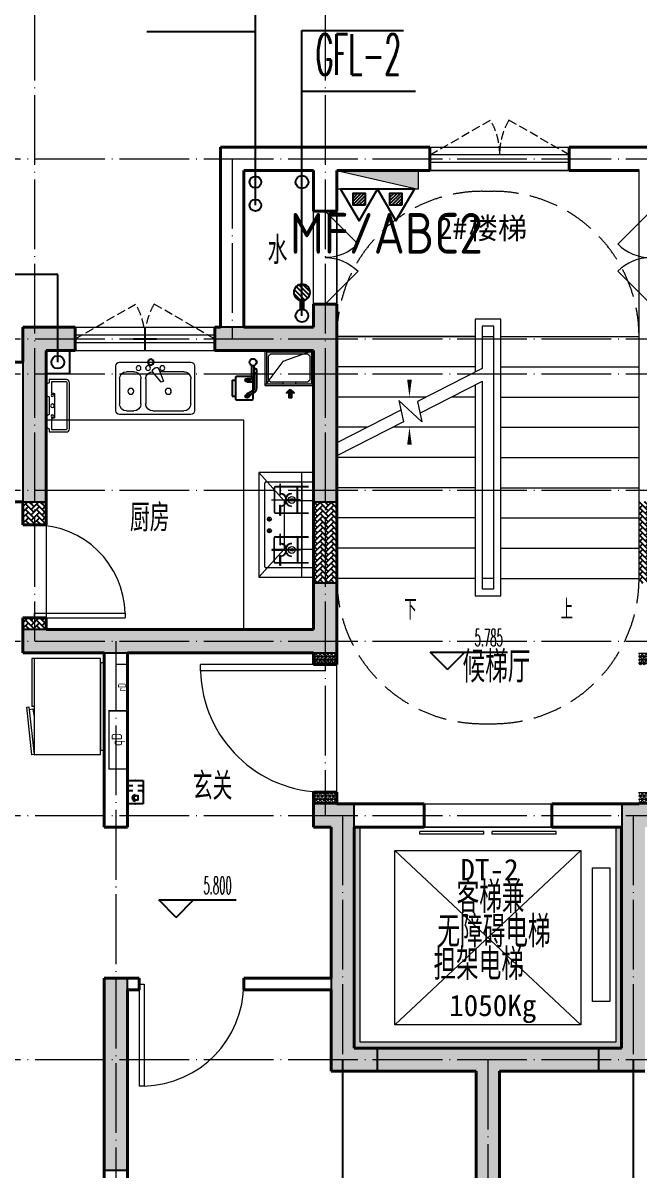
# Model space of a CAD drawing. Extents: x 27938 to 650306, y -92720 to 1524912.
# Drawn here: x 309217 to 314517, y 522090 to 531959 of the extents above; entities that cross this region are included whole.
import ezdxf
from ezdxf.enums import TextEntityAlignment as Align

# ---------------------------------------------------------------- set-up
doc = ezdxf.new("R2010")
doc.units = 0
doc.header["$LTSCALE"] = 1000
doc.header["$MEASUREMENT"] = 0
doc.linetypes.add('DASH', pattern=[0.35, 0.25, -0.1])
doc.linetypes.add('DOTE', pattern=[2.42, 2, -0.2, 0.02, -0.2])
for name, color, linetype, lineweight in [('3.5方案汇报，与郭总、侯月琴确定户型_t8$0$STAIR', 2, 'Continuous', 18), ('DOTE', 19, 'DOTE', 9), ('EQUIP-消防', 3, 'Continuous', 20), ('EQUIP_消火栓', 242, 'Continuous', 18), ('LVTRY', 1, 'Continuous', 13), ('PUB_HATCH', 8, 'Continuous', 9), ('STAIR', 2, 'Continuous', 18), ('WALL', 9, 'Continuous', 40), ('WINDOW', 8, 'Continuous', 15), ('填充', 251, 'Continuous', 5), ('平面-空调室内机', 176, 'Continuous', 9), ('平面-空调预留孔', 173, 'Continuous', 15), ('空调', 76, 'Continuous', 13), ('立面-洞口示意', 152, 'Continuous', 13)]:
    doc.layers.add(name, color=color, linetype=linetype, lineweight=lineweight)
for name, color, linetype in [('AH-FURNITURE', 1, 'Continuous'), ('AXIS', 3, 'Continuous'), ('COLUMN', 9, 'Continuous'), ('DIM_ELEV', 3, 'Continuous'), ('DIM_SYMB', 3, 'Continuous'), ('DIM_不分区消火栓', 3, 'Continuous'), ('DIM_管井排水', 3, 'Continuous'), ('DIM_给水', 3, 'Continuous'), ('DIM_餐饮排水', 3, 'Continuous'), ('EQUIP-安防', 3, 'Continuous'), ('EQUIP_地漏', 7, 'Continuous'), ('EQUIP_污水', 7, 'Continuous'), ('EQUIP_灭火器', 7, 'Continuous'), ('IP-bath&kitchen-JOHNSON', 4, 'Continuous'), ('PIPE-管井排水', 210, 'GF'), ('PUB_TEXT', 4, 'Continuous'), ('TEXT_灭火器', 7, 'Continuous'), ('VPIPE-不分区消火栓', 1, 'X'), ('VPIPE-管井排水', 210, 'GF'), ('VPIPE-给水', 3, 'TG_J'), ('VPIPE-给水中', 72, 'J2'), ('VPIPE-餐饮排水', 41, 'P'), ('保温', 6, 'Continuous'), ('建筑-排气道', 9, 'Continuous'), ('机电标识类', 1, 'Continuous')]:
    doc.layers.add(name, color=color, linetype=linetype)
doc.styles.add('_TCH_DIM', font='SIMPLEX.shx', dxfattribs={"width": 0.6, "oblique": 10, "bigfont": 'hztxt.shx'})
doc.styles.add('_TEL_DIM', font='SIMPLEX', dxfattribs={"width": 0.8, "height": 3.5, "bigfont": 'HZTXT'})
doc.styles.add('_TWT_SERIAL', font='simplex.shx', dxfattribs={"width": 0.6, "oblique": 10, "height": 3, "bigfont": 'aadri.shx'})
doc.styles.add('DIM_FONT', font='SIMPLEX.shx', dxfattribs={"width": 0.56})
doc.styles.get("Standard").update_dxf_attribs({"font": 'gbenor.shx', "bigfont": 'gbcbig.shx'})
doc.styles.add('TG_LINETYPE', font='SIMPLEX', dxfattribs={"width": 0.8, "height": 3, "bigfont": 'HZTXT'})
doc.styles.add('房间名称', font='TSSDENG', dxfattribs={"width": 0.8, "bigfont": 'HZTXT'})
doc.styles.add('黑体', font='simhei.ttf')
doc.linetypes.add('GF', pattern='A,3,-0.2,["GF",Standard,S=0.25,R=0,X=-0.1,Y=-0.115],-0.35', length=3.55)
doc.linetypes.add('J2', pattern='A,3,-0.2,["J2",Standard,S=0.25,R=0,X=-0.1,Y=-0.115],-0.35', length=3.55)
doc.linetypes.add('P', pattern='A,3,-0.2,["P",Standard,S=0.25,R=0,X=-0.1,Y=-0.115],-0.2', length=3.4)
doc.linetypes.add('TG_J', pattern='A,2,-0.22,["J",TG_LINETYPE,S=0.1,R=0,X=-0.18,Y=-0.15],0', length=2.22)
doc.linetypes.add('X', pattern='A,3,-0.2,["X",Standard,S=0.25,R=0,X=-0.1,Y=-0.115],-0.25', length=3.45)
pattern_1 = [(45, (-503782.47, -516048.46), (0, 47.4157523), [100.584, -33.528]), (135, (-503758.762, -516024.753), (3e-15, 47.4157523), [100.584, -33.528])]
pattern_2 = [(90, (-503782.47, -516048.461), (-16.49778, 1e-15), [9.525, -19.05]), (210, (-503782.47, -516048.461), (8.24889, -14.2874966), [9.525, -19.05]), (150, (-503782.47, -516038.936), (-8.24889, -14.2874966), [9.525, -19.05])]
pattern_3 = [(90, (-503782.47, -517398.46), (-16.49778, 1e-15), [9.525, -19.05]), (210, (-503782.47, -517398.46), (8.24889, -14.2874966), [9.525, -19.05]), (150, (-503782.47, -517388.935), (-8.24889, -14.2874966), [9.525, -19.05])]
pattern_4 = [(90, (-503782.47, -518598.46), (-16.49778, 1e-15), [9.525, -19.05]), (210, (-503782.47, -518598.46), (8.24889, -14.2874966), [9.525, -19.05]), (150, (-503782.47, -518588.935), (-8.24889, -14.2874966), [9.525, -19.05])]

# ---------------------------------------------------------------- blocks, each defined once
blk = doc.blocks.new('rtyg7uyhg')
at = {"layer": 'LVTRY', "color": 0}
for p, q in [((193590.3, 45458.1), (193590.3, 45069.5)), ((194234.6, 45488.8), (193621, 45488.8)), ((193682.3, 45407), (193887.8, 45407)), ((193896.4, 45429.9), (193857.6, 45326.3)), ((193875.3, 45316), (193945.6, 45401.5)), ((193925.8, 45440.4), (193940.1, 45432.2)), ((194111.9, 45407), (194173.3, 45407)), ((194265.3, 45069.5), (194265.3, 45458.1)), ((193621, 45130.8), (193621, 45345.6)), ((193857.6, 45326.3), (193875.3, 45316)), ((194009.6, 45345.6), (194009.6, 45130.8)), ((194050.5, 45130.8), (194050.5, 45345.6)), ((194234.6, 45345.6), (194234.6, 45130.8)), ((193621, 45038.8), (194234.6, 45038.8)), ((193948.3, 45069.5), (193682.3, 45069.5)), ((194173.3, 45069.5), (194111.9, 45069.5))]:
    blk.add_line(p, q, dxfattribs=at)
for centre, radius in [((193866.4, 45437.7), 20.5), ((193989.2, 45437.7), 20.5), ((194071, 45437.7), 20.5), ((193815.3, 45238.2), 25.6), ((194137.5, 45238.2), 25.6)]:
    blk.add_circle(centre, radius, dxfattribs=at)
for centre, radius, start, end in [((193621, 45458.1), 30.7, 89.99999, 179.99999), ((193682.3, 45345.6), 61.4, 89.99999, 179.99999), ((193915.6, 45422.7), 20.5, 59.99999, 159.46231), ((193929.8, 45414.5), 20.5, 320.53767, 59.99999), ((193948.3, 45345.6), 61.4, 359.99999, 89.99999), ((194111.9, 45345.6), 61.4, 89.99999, 179.99999), ((194173.3, 45345.6), 61.4, 359.99999, 89.99999), ((194234.6, 45458.1), 30.7, 359.99999, 89.99999), ((193682.3, 45130.8), 61.4, 179.99999, 269.99999), ((193948.3, 45130.8), 61.4, 269.99999, 359.99999), ((194111.9, 45130.8), 61.4, 179.99999, 269.99999), ((194173.3, 45130.8), 61.4, 269.99999, 359.99999), ((193621, 45069.5), 30.7, 179.99999, 269.99999), ((194234.6, 45069.5), 30.7, 269.99999, 359.99999)]:
    blk.add_arc(centre, radius, start, end, dxfattribs=at)
at = {"layer": 'LVTRY', "color": 0, "style": 'DIM_FONT', "width": 0.8, "flags": 9}
for tag in ['YSIZE', 'XSIZE']:
    blk.add_attdef(tag, (193927.8, 45487.8), '', height=0.5, rotation=89.99999, dxfattribs=at)
blk = doc.blocks.new('A-Kitchen-7')
at = {"layer": 'LVTRY', "color": 0}
for p, q in [((-519, 780), (-7, 834)), ((-515, 756), (-519, 780)), ((-4, 811), (-515, 756)), ((515, 756), (-515, 756)), ((-515, 756), (-515, 40)), ((-486, 761), (-485, 756)), ((-29, 767), (-112, 756)), ((-29, 767), (-35, 806)), ((-7, 834), (-4, 811)), ((515, 780), (0, 780)), ((0, 756), (0, 780)), ((515, 756), (515, 780)), ((515, 40), (515, 756)), ((-515, 40), (515, 40))]:
    blk.add_line(p, q, dxfattribs=at)
blk.add_lwpolyline([(-469, 40), (-469, 0), (469, 0), (469, 40)], close=True, dxfattribs=at)
blk = doc.blocks.new('A$C60D053AF')
at = {"layer": 'AH-FURNITURE', "color": 0}
for p, q in [((232.5, -90), (128.3, -90)), ((192.5, -71), (327.6, -71)), ((192.5, -91), (327.6, -91)), ((341.7, -96.9), (370, -143.2)), ((355.9, -82.7), (384.2, -129)), ((232.5, -110), (128.3, -110)), ((245, -129.5), (245, -122.5)), ((265, -129.5), (265, -122.5)), ((255, -281), (255, -251)), ((255, -281), (393, -281)), ((393, -281), (393, -251))]:
    blk.add_line(p, q, dxfattribs=at)
for points in [[(170, -68, 1), (170, -94), (192.5, -94), (192.5, -68)], [(268, -122.5), (268, -107, 0.414214), (248, -87), (232.5, -87), (232.5, -113), (242, -113), (242, -122.5)], [(234, -251), (414, -251, 0.414214), (424, -241), (424, -111, 0.414214), (414, -101), (234, -101, 0.414214), (224, -111), (224, -241, 0.414214)], [(242, -152, 1), (268, -152), (268, -129.5), (242, -129.5)], [(383.8, -161.2, 1), (402.2, -142.8), (386.3, -126.9), (367.9, -145.3)]]:
    blk.add_lwpolyline(points, format="xyb", close=True, dxfattribs=at)
for centre, radius in [((100, -100), 30), ((255, -152), 15), ((255, -152), 10), ((393, -152), 15), ((393, -152), 10)]:
    blk.add_circle(centre, radius, dxfattribs=at)
for radius in [40, 20]:
    blk.add_arc((327.6, -111), radius, 45, 90, dxfattribs=at)
blk = doc.blocks.new('FRSDFDGDGDRGDR')
at = {"layer": '平面-空调预留孔', "color": 0}
for p, q in [((699612.3, 775044), (699612.3, 775441.2)), ((699618.9, 775447.8), (699746.3, 775447.8)), ((699746.3, 775447.8), (699746.3, 775355.4)), ((699719.9, 775342.2), (699719.9, 775143)), ((699726.5, 775348.8), (699739.7, 775348.8)), ((699726.5, 775136.4), (699739.7, 775136.4)), ((699746.3, 775129.8), (699746.3, 775037.4)), ((699746.3, 775037.4), (699618.9, 775037.4))]:
    blk.add_line(p, q, dxfattribs=at)
blk.add_lwpolyline([(699766.1, 775166.7), (699792.5, 775153.5), (699792.5, 775057.2), (699766.1, 775044), (699766.1, 775017.6), (699618.9, 775017.6, -0.414214), (699592.5, 775044), (699592.5, 775441.2, -0.414214), (699618.9, 775467.6), (699766.1, 775467.6), (699766.1, 775441.2), (699792.5, 775428), (699792.5, 775331.6), (699766.1, 775318.4)], format="xyb", close=True, dxfattribs=at)
for centre, radius in [((699739.7, 775331.6), 10.6), ((699739.7, 775243.2), 15.8), ((699739.7, 775153.5), 10.6)]:
    blk.add_circle(centre, radius, dxfattribs=at)
for centre, start, end in [((699618.9, 775441.2), 90, 180), ((699726.5, 775342.2), 90, 180), ((699739.7, 775355.4), 270, 360), ((699726.5, 775143), 180, 270), ((699739.7, 775129.8), 0, 90), ((699618.9, 775044), 180, 270)]:
    blk.add_arc(centre, 6.6, start, end, dxfattribs=at)
blk = doc.blocks.new('*U41')
h = blk.add_hatch(color=0)
h.set_gradient(color1=(0, 0, 255), rotation=180, tint=1)
h.paths.add_polyline_path([(0, 0), (-6.35, -6.35), (-6.35, -2.159), (-15, -2.159), (-15, 2.159), (-6.35, 2.159), (-6.35, 6.35)])
at = {"color": 0, "linetype": 'Continuous'}
blk.add_lwpolyline([(0, 0), (-6.35, -6.35), (-6.35, -2.159), (-15, -2.159), (-15, 2.159), (-6.35, 2.159), (-6.35, 6.35)], close=True, dxfattribs=at)
blk = doc.blocks.new('sgrsefv')
at = {"layer": 'PUB_HATCH'}
blk.add_hatch(color=0, dxfattribs=at).paths.add_polyline_path([(1112933.3, 840916.3), (1112933.3, 840646.3), (1113073.3, 840646.3), (1113073.3, 840661.3), (1112968.3, 840661.3), (1112948.3, 840681.3), (1112948.3, 840881.3), (1112968.3, 840901.3), (1113288.3, 840901.3), (1113308.3, 840881.3), (1113308.3, 840681.3), (1113288.3, 840661.3), (1113183.3, 840661.3), (1113183.3, 840646.3), (1113323.3, 840646.3), (1113323.3, 840916.3)])
at = {"layer": 'LVTRY', "color": 0}
for p, q in [((1113073.3, 840661.3), (1113073.3, 840646.3)), ((1113183.3, 840661.3), (1113183.3, 840646.3))]:
    blk.add_line(p, q, dxfattribs=at)
for points in [[(1112918.3, 840931.3), (1113338.3, 840931.3), (1113338.3, 840631.3), (1112918.3, 840631.3)], [(1112933.3, 840916.3), (1113323.3, 840916.3), (1113323.3, 840646.3), (1112933.3, 840646.3)], [(1113288.3, 840661.3), (1112968.3, 840661.3), (1112948.3, 840681.3), (1112948.3, 840881.3), (1112968.3, 840901.3), (1113288.3, 840901.3), (1113308.3, 840881.3), (1113308.3, 840681.3), (1113288.3, 840661.3)]]:
    blk.add_lwpolyline(points, close=True, dxfattribs=at)
at = {"layer": '立面-洞口示意', "color": 0}
blk.add_lwpolyline([(1112918.3, 840931.3), (1113181.8, 840837.4), (1113338.3, 840631.3)], dxfattribs=at)
at = {"layer": '建筑-排气道', "color": 8, "xscale": -5, "yscale": 5, "zscale": 5, "rotation": 270}
blk.add_blockref('*U41', (1113118.4, 840599), dxfattribs=at)
blk = doc.blocks.new('GDGDGDRGDG')
at = {"layer": 'IP-bath&kitchen-JOHNSON', "color": 0}
blk.add_lwpolyline([(500282.5, 526348.5), (500282.5, 526148.5), (500082.5, 526148.5)], dxfattribs=at)
at = {"layer": 'LVTRY', "color": 0}
for p, q in [((502128.2, 525055.5), (501912.3, 525298.5)), ((502382.5, 525298.5), (501912.3, 525298.5)), ((501912.3, 525298.5), (501912.3, 524398.5)), ((501962.5, 524488.5), (501962.5, 525208.5)), ((501972.5, 525218.5), (502372.5, 525218.5)), ((502282.5, 524398.5), (502282.5, 525298.5)), ((502282.5, 525208.5), (502282.5, 524488.5)), ((502042.5, 525168.5), (502042.5, 524958.5)), ((502047.5, 525168.5), (502047.5, 524958.5)), ((502337.5, 525178.5), (502052.5, 525178.5)), ((502337.5, 525173.5), (502052.5, 525173.5)), ((502092.7, 525198.5), (502092.7, 525108.5)), ((502097.2, 525198.5), (502092.7, 525198.5)), ((502092.7, 525108.5), (502097.2, 525108.5)), ((502097.2, 525108.5), (502097.2, 525198.5)), ((502242.5, 524958.5), (502242.5, 525168.5)), ((502247.5, 524958.5), (502247.5, 525168.5)), ((502022.5, 525065.7), (502150, 525065.7)), ((502022.5, 525061.2), (502022.5, 525065.7)), ((502150, 525061.2), (502022.5, 525061.2)), ((502092.7, 524928.5), (502092.7, 525018.5)), ((502092.7, 525018.5), (502097.2, 525018.5)), ((502097.2, 525018.5), (502097.2, 524928.5)), ((502382.5, 525055.5), (502128.2, 525055.5)), ((502128.2, 525055.5), (502128.2, 524640.4)), ((502267.5, 525065.7), (502140, 525065.7)), ((502140, 525065.7), (502140, 525061.2)), ((502140, 525061.2), (502267.5, 525061.2)), ((502150, 525065.7), (502150, 525061.2)), ((502267.5, 525061.2), (502267.5, 525065.7)), ((502282.5, 524640.4), (502282.5, 525055.5)), ((502002.5, 524879.1), (502002.5, 524917.9)), ((502052.5, 524953.5), (502337.5, 524953.5)), ((502052.5, 524948.5), (502337.5, 524948.5)), ((502097.2, 524928.5), (502092.7, 524928.5)), ((501983.1, 524898.5), (502021.9, 524898.5)), ((502002.5, 524779.1), (502002.5, 524817.9)), ((501983.1, 524798.5), (502021.9, 524798.5)), ((502042.5, 524528.5), (502042.5, 524738.5)), ((502047.5, 524528.5), (502047.5, 524738.5)), ((502052.5, 524748.5), (502337.5, 524748.5)), ((502052.5, 524743.5), (502337.5, 524743.5)), ((502092.7, 524768.5), (502092.7, 524678.5)), ((502097.2, 524768.5), (502092.7, 524768.5)), ((502097.2, 524678.5), (502097.2, 524768.5)), ((502242.5, 524738.5), (502242.5, 524528.5)), ((502247.5, 524738.5), (502247.5, 524528.5)), ((501912.3, 524398.5), (502128.2, 524640.4)), ((502150, 524635.7), (502022.5, 524635.7)), ((502022.5, 524635.7), (502022.5, 524631.2)), ((502022.5, 524631.2), (502150, 524631.2)), ((502092.7, 524678.5), (502097.2, 524678.5)), ((502128.2, 524640.4), (502382.5, 524640.4)), ((502140, 524631.2), (502140, 524635.7)), ((502140, 524635.7), (502267.5, 524635.7)), ((502267.5, 524631.2), (502140, 524631.2)), ((502150, 524631.2), (502150, 524635.7)), ((502267.5, 524635.7), (502267.5, 524631.2)), ((502337.5, 524523.5), (502052.5, 524523.5)), ((502337.5, 524518.5), (502052.5, 524518.5)), ((502092.7, 524498.5), (502092.7, 524588.5)), ((502092.7, 524588.5), (502097.2, 524588.5)), ((502097.2, 524588.5), (502097.2, 524498.5)), ((502372.5, 524478.5), (501972.5, 524478.5)), ((502097.2, 524498.5), (502092.7, 524498.5)), ((501912.3, 524398.5), (502382.5, 524398.5))]:
    blk.add_line(p, q, dxfattribs=at)
blk.add_lwpolyline([(501782.5, 523948.5), (501782.5, 525748.5), (500082.4, 525748.5)], dxfattribs=at)
for centre, radius in [((502195, 525063.5), 29.7), ((502195, 525063.5), 11.7), ((502002.5, 524898.5), 17), ((502002.5, 524798.5), 17), ((502195, 524633.5), 29.7), ((502195, 524633.5), 11.7)]:
    blk.add_circle(centre, radius, dxfattribs=at)
for centre, radius, start, end in [((501972.5, 525208.5), 10, 90, 180), ((502272.5, 525208.5), 10, 0, 90), ((502052.5, 525168.5), 10, 90, 180), ((502052.5, 525168.5), 5, 90, 180), ((502095, 525063.5), 56.7, 2.27424, 87.72576), ((502095, 525063.5), 52.2, 2.47041, 87.52959), ((502195, 525063.5), 56.7, 92.27424, 177.72576), ((502195, 525063.5), 52.2, 92.47041, 177.52959), ((502237.5, 525168.5), 10, 0, 90), ((502237.5, 525168.5), 5, 0, 90), ((502095, 525063.5), 56.7, 272.27424, 357.72576), ((502095, 525063.5), 52.2, 272.47041, 357.52959), ((502195, 525063.5), 56.7, 182.27424, 267.72576), ((502195, 525063.5), 52.2, 182.47041, 267.52959), ((502052.5, 524958.5), 10, 180, 270), ((502052.5, 524958.5), 5, 180, 270), ((502237.5, 524958.5), 5, 270, 0), ((502237.5, 524958.5), 10, 270, 0), ((502052.5, 524738.5), 10, 90, 180), ((502052.5, 524738.5), 5, 90, 180), ((502237.5, 524738.5), 10, 0, 90), ((502237.5, 524738.5), 5, 0, 90), ((502095, 524633.5), 56.7, 2.27424, 87.72576), ((502095, 524633.5), 52.2, 2.47041, 87.52959), ((502095, 524633.5), 56.7, 272.27424, 357.72576), ((502095, 524633.5), 52.2, 272.47041, 357.52959), ((502195, 524633.5), 56.7, 92.27424, 177.72576), ((502195, 524633.5), 56.7, 182.27424, 267.72576), ((502195, 524633.5), 52.2, 92.47041, 177.52959), ((502195, 524633.5), 52.2, 182.47041, 267.52959), ((502052.5, 524528.5), 10, 180, 270), ((502052.5, 524528.5), 5, 180, 270), ((502237.5, 524528.5), 5, 270, 0), ((502237.5, 524528.5), 10, 270, 0), ((501972.5, 524488.5), 10, 180, 270), ((502272.5, 524488.5), 10, 270, 0)]:
    blk.add_arc(centre, radius, start, end, dxfattribs=at)
at = {"color": 8, "xscale": -1}
for name, p in [('sgrsefv', (1615300.8, -314582.9)), ('rtyg7uyhg', (694947.8, 480759.7)), ('FRSDFDGDGDRGDR', (1199875, -249369.1))]:
    blk.add_blockref(name, p, dxfattribs=at)
at = {"color": 8, "rotation": 270}
blk.add_blockref('A$C60D053AF', (501962.5, 526348.5), dxfattribs=at)
at = {"layer": 'LVTRY', "color": 8, "extrusion": (0, 0, -1), "xscale": -0.7999999999883585, "yscale": 0.7999999999883585, "zscale": -0.7999999999883585, "rotation": 270}
blk.add_blockref('A-Kitchen-7', (-500582.5, 523286.5), dxfattribs=at)
blk = doc.blocks.new('FGDGDRGSDGDG')
at = {"layer": 'DOTE', "linetype": 'DOTE', "ltscale": 0.3}
for p, q in [((527382.5, 529998.5), (527382.5, 523848.5)), ((529882.5, 529998.5), (529882.5, 522348.5)), ((488182.5, 527998.5), (546982.5, 527998.5)), ((529082.5, 527998.5), (529082.5, 526448.5)), ((488182.5, 526448.5), (546982.5, 526448.5)), ((488182.5, 526148.5), (546982.5, 526148.5)), ((488182.5, 525148.5), (546982.5, 525148.5)), ((488182.5, 523848.5), (546982.5, 523848.5)), ((528082.5, 523848.5), (528082.5, 513948.5)), ((488182.5, 522348.5), (546982.5, 522348.5)), ((530032.5, 522348.5), (530032.5, 520248.5)), ((532532.5, 522348.5), (532532.5, 520248.5)), ((488182.5, 520248.5), (546982.5, 520248.5)), ((531282.5, 520248.5), (531282.5, 513948.5))]:
    blk.add_line(p, q, dxfattribs=at)
blk = doc.blocks.new('gdfgdgdgr')
at = {"layer": 'PUB_HATCH'}
for points in [[(516027.7, 530413.9), (516877.7, 530413.9), (516877.7, 529113.8), (517077.7, 529113.8), (517077.7, 530813.9), (516877.7, 530813.9), (516877.7, 530613.9), (516027.7, 530613.9)], [(514827.7, 530413.9), (514827.7, 530613.9), (514377.6, 530613.9), (514377.6, 529113.9), (514577.6, 529113.9), (514577.6, 530413.9)], [(517077.6, 527813.9), (517077.6, 528413.9), (516877.6, 528413.9), (516877.6, 528013.9), (514377.6, 528013.9), (514377.6, 527813.9)], [(517227.6, 526513.9), (516877.6, 526513.9), (516877.6, 526313.9), (517027.6, 526313.9), (517027.6, 524213.9), (517427.6, 524213.9), (517427.6, 524413.9), (517227.6, 524413.9)], [(519527.8, 526513.9), (519527.8, 524413.9), (519327.8, 524413.9), (519327.8, 524213.9), (519727.8, 524213.9), (519727.8, 526313.9), (519877.8, 526313.9), (519877.8, 526513.9)], [(515277.6, 523363.9), (515277.6, 525013.9), (515077.6, 525013.9), (515077.6, 523363.9)]]:
    blk.add_hatch(color=256, dxfattribs=at).paths.add_polyline_path(points)
at = {"layer": 'COLUMN', "color": 8}
for p, q in [((517077.7, 530813.9), (516877.7, 530813.9)), ((516877.7, 530813.9), (516877.7, 530613.9)), ((517077.7, 529113.8), (517077.7, 530813.9)), ((514827.7, 530613.9), (514377.6, 530613.9)), ((514377.6, 530613.9), (514377.6, 529113.9)), ((514827.7, 530413.9), (514827.7, 530613.9)), ((516877.7, 530613.9), (516027.7, 530613.9)), ((516027.7, 530613.9), (516027.7, 530413.9)), ((514577.6, 529113.9), (514577.6, 530413.9)), ((514577.6, 530413.9), (514827.7, 530413.9)), ((516027.7, 530413.9), (516877.7, 530413.9)), ((516877.7, 530413.9), (516877.7, 529113.8)), ((514377.6, 529113.9), (514577.6, 529113.9)), ((516877.7, 529113.8), (517077.7, 529113.8)), ((517077.6, 528413.9), (516877.6, 528413.9)), ((516877.6, 528413.9), (516877.6, 528013.9)), ((517077.6, 527813.9), (517077.6, 528413.9)), ((516877.6, 528013.9), (514377.6, 528013.9)), ((514377.6, 528013.9), (514377.6, 527813.9)), ((514377.6, 527813.9), (517077.6, 527813.9)), ((517227.6, 526513.9), (516877.6, 526513.9)), ((516877.6, 526513.9), (516877.6, 526313.9)), ((517227.6, 524413.9), (517227.6, 526513.9)), ((519527.8, 526513.9), (519527.8, 524413.9)), ((519877.8, 526513.9), (519527.8, 526513.9)), ((516877.6, 526313.9), (517027.6, 526313.9)), ((517027.6, 526313.9), (517027.6, 524213.9)), ((515277.6, 525013.9), (515077.6, 525013.9)), ((515077.6, 525013.9), (515077.6, 523363.9)), ((515277.6, 523363.9), (515277.6, 525013.9)), ((517427.6, 524413.9), (517227.6, 524413.9)), ((517427.6, 524213.9), (517427.6, 524413.9)), ((519527.8, 524413.9), (519327.8, 524413.9)), ((519327.8, 524413.9), (519327.8, 524213.9)), ((517027.6, 524213.9), (517427.6, 524213.9)), ((519327.8, 524213.9), (519727.8, 524213.9)), ((515077.6, 523363.9), (515277.6, 523363.9))]:
    blk.add_line(p, q, dxfattribs=at)
blk = doc.blocks.new('dongkong')
at = {"color": 0}
blk.add_wipeout([(-603756, 210771), (-603756, 210570.8), (-603836, 210570.8), (-603836, 210771)], dxfattribs=at)
at = {"layer": '机电标识类', "color": 0, "linetype": 'DASH', "ltscale": 400}
for p, q in [((-603796, 210771), (-603796, 210570.8)), ((-603896, 210670.7), (-603696, 210670.7))]:
    blk.add_line(p, q, dxfattribs=at)
at = {"layer": '空调', "color": 0, "linetype": 'DASH', "const_width": 2}
blk.add_lwpolyline([(-603756, 210771), (-603756, 210570.8), (-603836, 210570.8), (-603836, 210771)], close=True, dxfattribs=at)
blk = doc.blocks.new('A$C263B1184')
at = {"layer": '保温', "linetype": 'ByBlock', "ltscale": 10}
h = blk.add_hatch(dxfattribs=at)
h.set_pattern_fill('AR-HBONE', color=251, scale=55)
h.set_pattern_definition(pattern_1)
h.paths.add_polyline_path([(-1199.9, 8300), (-1199.9, 9000), (-1399.9, 9000), (-1399.9, 8300)])
h = blk.add_hatch(dxfattribs=at)
h.set_pattern_fill('AR-HBONE', color=251, scale=55)
h.set_pattern_definition(pattern_1)
h.paths.add_polyline_path([(1399.9, 8300), (1399.9, 9000), (1599.9, 9000), (1599.9, 8300)])
h = blk.add_hatch(dxfattribs=at)
h.set_pattern_fill('AR-HBONE', color=251, scale=55)
h.set_pattern_definition([(45, (-1012960.393, -342660.66), (0, 47.4157523), [100.584, -33.528]), (135, (-1012936.685, -342636.954), (3e-15, 47.4157523), [100.584, -33.528])])
h.paths.add_polyline_path([(3900, 8800), (3900, 9000), (4100, 9000), (4100, 8800)])
h = blk.add_hatch(dxfattribs=at)
h.set_pattern_fill('AR-HBONE', color=251, scale=55)
h.set_pattern_definition([(45, (-1012960.295, -343660.66), (0, 47.4157523), [100.584, -33.528]), (135, (-1012936.587, -343636.954), (3e-15, 47.4157523), [100.584, -33.528])])
h.paths.add_polyline_path([(3899.9, 7900), (3899.9, 8000), (4099.9, 8000), (4099.9, 7900)])
at = {"layer": '保温', "linetype": 'Continuous', "ltscale": 10}
h = blk.add_hatch(dxfattribs=at)
h.set_pattern_fill('HEX', color=251, scale=10, angle=90, style=0)
h.set_pattern_definition(pattern_3)
h.paths.add_polyline_path([(-1199.9, 7600), (-1199.9, 7700), (-1399.9, 7700), (-1399.9, 7600)])
h = blk.add_hatch(dxfattribs=at)
h.set_pattern_fill('HEX', color=251, scale=10, angle=90, style=0)
h.set_pattern_definition(pattern_3)
h.paths.add_polyline_path([(1399.9, 7600), (1399.9, 7700), (1599.9, 7700), (1599.9, 7600)])
h = blk.add_hatch(dxfattribs=at)
h.set_pattern_fill('HEX', color=251, scale=10, angle=90, style=0)
h.set_pattern_definition(pattern_4)
h.paths.add_polyline_path([(-1200, 6400), (-1199.9, 6500), (-1399.9, 6500), (-1400, 6400)])
h = blk.add_hatch(dxfattribs=at)
h.set_pattern_fill('HEX', color=251, scale=10, angle=90, style=0)
h.set_pattern_definition(pattern_4)
h.paths.add_polyline_path([(1400, 6400), (1399.9, 6500), (1599.9, 6500), (1600, 6400)])
h = blk.add_hatch(dxfattribs=at)
h.set_pattern_fill('HEX', color=251, scale=10, angle=90, style=0)
h.set_pattern_definition(pattern_2)
h.paths.add_polyline_path([(1050.1, 4100), (1050.1, 4300), (-850, 4300), (-850, 4100)])
h = blk.add_hatch(dxfattribs=at)
h.set_pattern_fill('HEX', color=251, scale=10, angle=90, style=0)
h.set_pattern_definition(pattern_2)
h.paths.add_polyline_path([(0.1, 0), (200.1, 0), (200.1, 4100), (0.1, 4100)])
blk = doc.blocks.new('$equip$00002628')
at = {"color": 0, "linetype": 'Continuous'}
for p, q in [((-0.625, 0.415), (0.625, 0.415)), ((-0.625, -0.415), (-0.625, 0.415)), ((-0.472, 0.01), (-0.409, 0.01)), ((-0.446, -0.138), (-0.395, 0.058)), ((-0.395, 0.058), (-0.395, 0.058)), ((-0.395, 0.058), (-0.206, 0.058)), ((-0.206, 0.058), (-0.155, -0.138)), ((-0.191, 0.01), (-0.129, 0.01)), ((0.071, 0.129), (0.071, 0.415)), ((0.35, 0.129), (0.35, 0.415)), ((0.625, 0.415), (0.625, -0.415)), ((0.625, -0.415), (-0.625, -0.415)), ((-0.155, -0.138), (-0.446, -0.138)), ((0.071, -0.415), (0.071, -0.129)), ((0.35, -0.415), (0.35, -0.129))]:
    blk.add_line(p, q, dxfattribs=at)
at = {"color": 0, "const_width": 0.05}
blk.add_lwpolyline([(-0.625, 0.415), (0.625, 0.415), (0.625, -0.415), (-0.625, -0.415), (-0.625, 0.415), (0.625, 0.415)], dxfattribs=at)
at = {"color": 0, "linetype": 'Continuous'}
blk.add_arc((-0.3, -0.011), 0.173, 6.98974, 173.01026, dxfattribs=at)
at = {"color": 0}
for p in [(-0.625, 0), (0, 0.415), (0, -0.415), (0.625, 0)]:
    blk.add_point(p, dxfattribs=at)
at = {"color": 0, "style": '_TEL_DIM', "flags": 1}
blk.add_attdef('A', text='', height=0.000025, dxfattribs=at).set_placement((0, 0), align=Align.MIDDLE_CENTER)
blk = doc.blocks.new('GDGRDGDRGDFD')
at = {"layer": 'EQUIP-消防', "color": 0, "const_width": 12.8}
blk.add_lwpolyline([(136866.6, 335507.8), (136366.6, 335507.8), (136366.6, 335347.8), (136866.6, 335347.8)], close=True, dxfattribs=at)
at = {"layer": 'PUB_TEXT', "color": 0, "style": '房间名称', "width": 0.8}
blk.add_text('qD', height=90, dxfattribs=at).set_placement((136565, 335395.5))
blk = doc.blocks.new('FSFSFSFSEG')
at = {"layer": 'EQUIP-消防', "color": 0, "const_width": 12.8}
blk.add_lwpolyline([(136866.6, 335152.5), (136466.6, 335152.5), (136466.6, 335052.5), (136866.6, 335052.5)], close=True, dxfattribs=at)
at = {"layer": 'PUB_TEXT', "color": 0, "style": '房间名称', "width": 0.8}
blk.add_text('rD', height=64.8, dxfattribs=at).set_placement((136633.7, 335069))
blk = doc.blocks.new('HFHFHTFCD')
at = {"color": 8, "rotation": 90}
for name, p in [('FSFSFSFSEG', (645169.1, 235157.2)), ('GDGRDGDRGDFD', (645464.4, 234757.2))]:
    blk.add_blockref(name, p, dxfattribs=at)
at = {"layer": 'EQUIP-安防', "color": 8, "xscale": 160, "yscale": 160, "zscale": 160, "rotation": 90}
blk.add_blockref('$equip$00002628', (310183, 370923.7), dxfattribs=at)
blk = doc.blocks.new('$DORLIB2D$00000127')
at = {"color": 0}
for points in [[(-0.5333, 0.7949), (-0.5333, 0.6904)], [(-0.0333, 0.7949), (-0.5333, 0.7949)], [(-0.0333, 0.7949), (-0.0333, 0.6904)], [(0.5333, 0.7949), (0.0333, 0.7949)], [(0.0333, 0.7949), (0.0333, 0.6904)], [(0.5333, 0.7949), (0.5333, 0.6904)], [(-0.0333, 0.6904), (-0.5333, 0.6904)], [(0.5333, 0.6904), (0.0333, 0.6904)], [(0.5, 0.5), (-0.5, 0.5)]]:
    blk.add_lwpolyline(points, dxfattribs=at)
blk = doc.blocks.new('$WINLIB2D$00000001')
at = {"color": 0}
for points in [[(-0.5, 0.5), (-0.5, -0.5)], [(-0.5, 0.5), (0.5, 0.5)], [(0.5, -0.5), (0.5, 0.5)], [(0.5, 0.1667), (-0.5, 0.1667)], [(0.5, -0.1667), (-0.5, -0.1667)], [(-0.5, -0.5), (0.5, -0.5)]]:
    blk.add_lwpolyline(points, dxfattribs=at)
blk = doc.blocks.new('$DorLib2D$00000001')
for p, q in [((0.45, 0.975), (0.5, 0.975)), ((0.45, 0), (0.45, 0.975)), ((0.5, 0), (0.5, 0.975)), ((0.5, 0), (0.45, 0))]:
    blk.add_line(p, q)
at = {"lineweight": 13}
blk.add_arc((0.475, 0), 0.975, 91.46928, 180, dxfattribs=at)
blk = doc.blocks.new('$DorLib2D$00000116')
at = {"color": 0}
for p, q in [((-0.5, 0), (-0.146, 0.354)), ((0.5, 0), (0.146, 0.354))]:
    blk.add_line(p, q, dxfattribs=at)
for centre, start, end in [((-0.5, 0), 0, 45), ((0.5, 0), 135, 180)]:
    blk.add_arc(centre, 0.5, start, end, dxfattribs=at)
blk = doc.blocks.new('$TwtSys$00000147')
blk.add_circle((0, 0, 0), 25)
blk = doc.blocks.new('$TwtSys$00000141')
for p, q in [((-141, 12), (-15, 138)), ((-141, 12), (-15, 138)), ((-131, -53), (53, 131)), ((-131, -53), (53, 131)), ((-100, -100), (100, 100)), ((-100, -100), (100, 100)), ((-49, -131), (131, 49)), ((-49, -131), (131, 49)), ((17, -138), (138, -17)), ((17, -138), (138, -17))]:
    blk.add_line(p, q)
blk.add_circle((0, 0), 141)
blk.add_circle((0, 0), 141)
blk = doc.blocks.new('$TwtSys$00000434')
at = {"color": 7}
for p, q in [((-0.5, 0.5), (-0.5, -0.5)), ((-0.5, -0.5), (0.5, 0.5)), ((0.5, 0.5), (-0.5, 0.5)), ((0.5, -0.5), (0.5, 0.5)), ((-0.5, -0.5), (0.5, -0.5))]:
    blk.add_line(p, q, dxfattribs=at)
blk.add_solid([(0.5, -0.5), (0.5, 0.5), (-0.5, -0.5)], dxfattribs=at)
blk = doc.blocks.new('$TwtSys$00000546')
h = blk.add_hatch()
h.set_pattern_fill('ANSI31', color=1, scale=200, style=0)
h.set_pattern_definition([(45, (-38543.802, -6670.83), (-17.67767, 17.67767), [])])
h.paths.add_polyline_path([(-65, 174), (65, 174), (65, 44), (-65, 44)])
at = {"color": 1}
for points in [[(0, 344), (-198, 0), (198, 0)], [(-65, 174), (65, 174), (65, 44), (-65, 44)]]:
    blk.add_lwpolyline(points, close=True, dxfattribs=at)

msp = doc.modelspace()

# ---------------------------------------------------------------- hatches: boundary and pattern name
at = {"layer": '填充'}
h = msp.add_hatch(dxfattribs=at)
h.set_pattern_fill('隔热材料02', color=8, scale=100, style=0)
h.set_pattern_definition([(0, (-888391.82, -85598.18), (0, 50), []), (0, (-888391.82, -85581.513), (0, 50), []), (270, (-888348.077, -85572.88), (50, -9e-15), [5.01775, -44.98225]), (270, (-888385.536, -85572.88), (50, -9e-15), [5.01775, -44.98225]), (90, (-888360.024, -85606.81), (-50, 3e-15), [5.01775, -44.98225]), (90, (-888373.59, -85606.81), (-50, 3e-15), [5.01775, -44.98225]), (180, (-888341.794, -85614.846), (-6e-15, -50), [50.02425, 0.02425]), (135, (-888355.75, -85612.337), (3e-15, 49.99987405), [4.268, -66.44275]), (116.56505, (-888308.77, -85609.32), (0.00011283, 49.99993342), [2.805, -108.9985]), (116.56505, (-888358.77, -85609.32), (0.00011283, 49.99993342), [2.805, -108.9985]), (153.43495, (-888300.734, -85614.846), (-0.0001128, 49.9999334), [5.61, -106.1935]), (153.43495, (-888350.734, -85614.846), (-0.0001128, 49.9999334), [5.61, -106.1935]), (63.43495, (-888310.024, -85601.793), (-0.00011283, 49.99993342), [26.714, -85.0895]), (63.43495, (-888360.024, -85601.793), (-0.00011283, 49.99993342), [26.714, -85.0895]), (116.56505, (-888298.077, -85572.881), (0.00011283, 49.99993342), [2.805, -108.9985]), (116.56505, (-888348.077, -85572.881), (0.00011283, 49.99993342), [2.805, -108.9985]), (135, (-888349.33, -85570.373), (3e-15, 49.99987405), [4.268, -66.44275]), (153.43495, (-888302.35, -85567.355), (-0.0001128, 49.9999334), [5.61, -106.1935]), (153.43495, (-888352.35, -85567.355), (-0.0001128, 49.9999334), [5.61, -106.1935]), (45, (-888384.28, -85570.373), (0, 49.99987405), [4.268, -66.44275]), (63.43495, (-888335.536, -85572.881), (-0.00011283, 49.99993342), [2.805, -108.9985]), (63.43495, (-888385.536, -85572.881), (-0.00011283, 49.99993342), [2.805, -108.9985]), (26.56505, (-888331.264, -85567.355), (0.0001128, 49.9999334), [5.61, -106.1935]), (26.56505, (-888381.264, -85567.355), (0.0001128, 49.9999334), [5.61, -106.1935]), (116.56505, (-888323.59, -85601.793), (0.00011283, 49.99993342), [26.714, -85.0895]), (116.56505, (-888373.59, -85601.793), (0.00011283, 49.99993342), [26.714, -85.0895]), (45, (-888377.86, -85612.337), (0, 49.99987405), [4.268, -66.44275]), (63.43495, (-888324.843, -85609.32), (-0.00011283, 49.99993342), [2.805, -108.9985]), (63.43495, (-888374.843, -85609.32), (-0.00011283, 49.99993342), [2.805, -108.9985]), (26.56505, (-888332.88, -85614.846), (0.0001128, 49.9999334), [5.61, -106.1935]), (26.56505, (-888382.88, -85614.846), (0.0001128, 49.9999334), [5.61, -106.1935])])
h.paths.add_polyline_path([(312116.6, 525040.5), (312066.6, 525040.5), (312066.6, 523140.5), (314366.6, 523140.5), (314366.6, 525040.5), (314316.6, 525040.5), (314316.6, 523190.5), (312116.6, 523190.5)])

# ---------------------------------------------------------------- linework, layer by layer
at = {"layer": '3.5方案汇报，与郭总、侯月琴确定户型_t8$0$STAIR', "color": 8}
for p, q in [((314016.6, 524840.5), (312416.6, 523340.5)), ((312416.6, 524840.5), (314016.6, 523340.5))]:
    msp.add_line(p, q, dxfattribs=at)
for points in [[(312416.6, 523340.5), (312416.6, 524840.5), (314016.6, 524840.5), (314016.6, 523340.5)], [(314116.6, 523540.5), (314116.6, 524690.5), (314266.6, 524690.5), (314266.6, 523540.5)]]:
    msp.add_lwpolyline(points, close=True, dxfattribs=at)
at = {"layer": 'AXIS'}
for p, q in [((311966.6, 523040.4), (311966.6, 522004.2)), ((314466.6, 523040.4), (314466.6, 522004.2))]:
    msp.add_line(p, q, dxfattribs=at)
at = {"layer": 'DIM_ELEV', "color": 8}
for p, q in [((312869.2, 526396.3), (312719.2, 526546.3)), ((312719.2, 526546.3), (313384.1, 526546.3)), ((312869.2, 526396.3), (313019.2, 526546.3)), ((310534.6, 524264.2), (310384.6, 524414.2)), ((310384.6, 524414.2), (311049.5, 524414.2)), ((310534.6, 524264.2), (310684.6, 524414.2))]:
    msp.add_line(p, q, dxfattribs=at)
at = {"layer": 'DIM_SYMB', "color": 8}
for points in [[(313891.6, 527050.4, 0, 0, 0), (313891.6, 529975.4, 0, 0, 0), (312541.6, 529975.4, 0, 0, 0), (312541.6, 528740.4, 0, 40, 0), (312541.6, 528890.4, 0, 0, 0)], [(312541.6, 527050.4, 0, 0, 0), (312541.6, 528480.4, 0, 40, 0), (312541.6, 528330.4, 0, 0, 0)]]:
    msp.add_lwpolyline(points, format="xyseb", dxfattribs=at)
at = {"layer": 'DIM_不分区消火栓'}
for p, q in [((311616.6, 530590.4), (311616.6, 531894.6)), ((311616.6, 531894.6), (312491, 531894.6))]:
    msp.add_line(p, q, dxfattribs=at)
at = {"layer": 'DIM_管井排水'}
for p, q in [((311616.5, 529440.4), (311616.6, 531371.6)), ((311616.6, 531371.6), (312592.6, 531371.6))]:
    msp.add_line(p, q, dxfattribs=at)
at = {"layer": 'DIM_给水'}
for p, q in [((311216.6, 530590.4), (311216.6, 532463.9)), ((311216.6, 531883.4), (310282, 531883.4)), ((311216.6, 530390.4), (311216.6, 531883.4))]:
    msp.add_line(p, q, dxfattribs=at)
at = {"layer": 'DIM_餐饮排水'}
for p, q in [((309516.6, 529793.5), (308528.9, 529793.5)), ((309516.6, 529040.4), (309516.6, 529793.5))]:
    msp.add_line(p, q, dxfattribs=at)
at = {"layer": 'PIPE-管井排水', "const_width": 45}
msp.add_lwpolyline([(311616.5, 529569.9), (311616.5, 529495.4)], dxfattribs=at)
at = {"layer": 'STAIR', "color": 8}
for p, q in [((314516.6, 530690.4), (311916.6, 530690.4)), ((311916.6, 530690.4), (311916.6, 529260.4)), ((314516.6, 529260.4), (314516.6, 530690.4)), ((313326.6, 529410.4), (313106.6, 529410.4)), ((313106.6, 529410.4), (313106.6, 528956.6)), ((313266.6, 529350.4), (313166.6, 529350.4)), ((313166.6, 529350.4), (313166.6, 528987.4)), ((313266.6, 527090.4), (313266.6, 529350.4)), ((313326.6, 527030.4), (313326.6, 529410.4)), ((311916.6, 529260.4), (311916.6, 528345.9)), ((313106.6, 529260.4), (311916.6, 529260.4)), ((311916.6, 529260.4), (313106.6, 529260.4)), ((313166.6, 529260.4), (313166.6, 528987.4)), ((313166.6, 529260.4), (313266.6, 529260.4)), ((313266.6, 527180.4), (313266.6, 529260.4)), ((313326.6, 529260.4), (314516.6, 529260.4)), ((313326.6, 529260.4), (314516.6, 529260.4)), ((314516.6, 527180.4), (314516.6, 529260.4)), ((313106.6, 529000.4), (311916.6, 529000.4)), ((313166.6, 528987.4), (312610.6, 528702.1)), ((313326.6, 529000.4), (314516.6, 529000.4)), ((313166.6, 528875), (312632.4, 528600.9)), ((313166.6, 528875), (313166.6, 527180.4)), ((313166.6, 528875), (313166.6, 527090.4)), ((313106.6, 528844.2), (313106.6, 527030.4)), ((312685.4, 528740.4), (311916.6, 528740.4)), ((312648.2, 528527.6), (312451, 528710.5)), ((312451, 528710.5), (312490.3, 528527.9)), ((312610.6, 528702.1), (312648.2, 528527.6)), ((313106.6, 528740.4), (312904.4, 528740.4)), ((313326.6, 528740.4), (314516.6, 528740.4)), ((312468.5, 528629.1), (311916.6, 528345.9)), ((312490.3, 528527.9), (311916.6, 528233.5)), ((312178.8, 528480.4), (311916.6, 528480.4)), ((313106.6, 528480.4), (312397.8, 528480.4)), ((313326.6, 528480.4), (314516.6, 528480.4)), ((311916.6, 528233.5), (311916.6, 527180.4)), ((313106.6, 528220.4), (311916.6, 528220.4)), ((313326.6, 528220.4), (314516.6, 528220.4)), ((313106.6, 527960.4), (311916.6, 527960.4)), ((313326.6, 527960.4), (314516.6, 527960.4)), ((313106.6, 527700.4), (311916.6, 527700.4)), ((313326.6, 527700.4), (314516.6, 527700.4)), ((313106.6, 527440.4), (311916.6, 527440.4)), ((313326.6, 527440.4), (314516.6, 527440.4)), ((313106.6, 527180.4), (311916.6, 527180.4)), ((313266.6, 527180.4), (313166.6, 527180.4)), ((313326.6, 527180.4), (314516.6, 527180.4)), ((313166.6, 527090.4), (313266.6, 527090.4)), ((313106.6, 527030.4), (313326.6, 527030.4))]:
    msp.add_line(p, q, dxfattribs=at)
at = {"layer": 'STAIR', "color": 8, "linetype": 'DASH'}
for points in [[(311916.6, 529260.4, -0.414214), (313166.6, 530510.4), (313266.6, 530510.4, -0.414214), (314516.6, 529260.4)], [(311916.6, 527180.5, 0.414214), (313166.6, 525930.5), (313266.6, 525930.5, 0.414214), (314516.6, 527180.5)]]:
    msp.add_lwpolyline(points, format="xyb", dxfattribs=at)
at = {"layer": 'VPIPE-不分区消火栓'}
msp.add_circle((311616.6, 530590.4), 55, dxfattribs=at)
at = {"layer": 'VPIPE-管井排水'}
msp.add_circle((311616.5, 529440.4), 55, dxfattribs=at)
at = {"layer": 'VPIPE-给水'}
msp.add_circle((311216.6, 530390.4), 50, dxfattribs=at)
at = {"layer": 'VPIPE-给水中'}
msp.add_circle((311216.6, 530590.4), 50, dxfattribs=at)
at = {"layer": 'VPIPE-餐饮排水'}
msp.add_circle((309516.6, 529040.4), 55, dxfattribs=at)
at = {"layer": 'WALL', "color": 8}
for p, q in [((310916.6, 530890.4), (311816.6, 530890.4)), ((310916.6, 530890.4), (310916.6, 529340.4)), ((312716.6, 530890.4), (311816.6, 530890.4)), ((312716.6, 530690.4), (312716.6, 530890.4)), ((314616.6, 530890.4), (313916.6, 530890.4)), ((313916.6, 530890.4), (313916.6, 530690.4)), ((311116.6, 530690.4), (311716.6, 530690.4)), ((311116.6, 530690.4), (311116.6, 529340.4)), ((311716.6, 530690.4), (311716.6, 530340.4)), ((311916.6, 530690.4), (312716.6, 530690.4)), ((311916.6, 530340.4), (311916.6, 530690.4)), ((313916.6, 530690.4), (314516.6, 530690.4)), ((311716.6, 530340.4), (311916.6, 530340.4)), ((311916.6, 529540.4), (311716.6, 529540.4)), ((311716.6, 529540.4), (311716.6, 529340.4)), ((311916.6, 529240.4), (311916.6, 529540.4)), ((309216.6, 529340.4), (309216.6, 529040.4)), ((309666.6, 529340.4), (309216.6, 529340.4)), ((309666.6, 529140.4), (309666.6, 529340.4)), ((310916.6, 529340.4), (310866.6, 529340.4)), ((310866.6, 529340.4), (310866.6, 529140.4)), ((311716.6, 529340.4), (311116.6, 529340.4)), ((311916.6, 526640.4), (311916.6, 529240.4)), ((309416.6, 529140.4), (309416.6, 528940.4)), ((309416.6, 529140.4), (309666.6, 529140.4)), ((310866.6, 529140.4), (311016.6, 529140.4)), ((311716.6, 529140.4), (311016.6, 529140.4)), ((311716.6, 526740.4), (311716.6, 529140.4)), ((309216.6, 529040.4), (308816.6, 529040.4)), ((309416.6, 528940.4), (309416.6, 527940.4)), ((309416.6, 527640.4), (309416.6, 527940.4)), ((308616.6, 527840.4), (309216.6, 527840.4)), ((309216.6, 527840.4), (309216.6, 527640.4)), ((309216.6, 527640.4), (309416.6, 527640.4)), ((309416.6, 526840.4), (309216.6, 526840.4)), ((309216.6, 526840.4), (309216.6, 526540.4)), ((309416.6, 526740.4), (309416.6, 526840.4)), ((310016.6, 526740.4), (309416.6, 526740.4)), ((311716.6, 526740.4), (310016.6, 526740.4)), ((311916.6, 526440.4), (311916.6, 526640.4)), ((309916.6, 526540.4), (309216.6, 526540.4)), ((309916.6, 526540.4), (309916.6, 525040.4)), ((311716.6, 526540.4), (310116.6, 526540.4)), ((310116.6, 526540.4), (310116.6, 525040.4)), ((311716.6, 526540.4), (311716.6, 526440.4)), ((311716.6, 526440.4), (311916.6, 526440.4)), ((311916.6, 525340.4), (311716.6, 525340.4)), ((311716.6, 525340.4), (311716.6, 525040.4)), ((311916.6, 525240.4), (311916.6, 525340.4)), ((311966.6, 525240.4), (311916.6, 525240.4)), ((312666.6, 525240.4), (311966.6, 525240.4)), ((312666.6, 525040.4), (312666.6, 525240.4)), ((314466.6, 525240.4), (313766.6, 525240.4)), ((313766.6, 525240.4), (313766.6, 525040.4)), ((314466.6, 525240.4), (314516.6, 525240.4)), ((310116.6, 525040.4), (309916.6, 525040.4)), ((311866.6, 525040.4), (311716.6, 525040.4)), ((311866.6, 525040.4), (311866.6, 523740.4)), ((312066.6, 525040.4), (312666.6, 525040.4)), ((312066.6, 525040.4), (312066.6, 523640.4)), ((313766.6, 525040.4), (314366.6, 525040.4)), ((314366.6, 525040.4), (314366.6, 523640.4)), ((309916.6, 523740.4), (309916.6, 520640.4)), ((310215.4, 523740.4), (309916.6, 523740.4)), ((310215.4, 523640.4), (310215.4, 523740.4)), ((311866.6, 523740.4), (311115.4, 523740.4)), ((311115.4, 523740.4), (311115.4, 523640.4)), ((310116.6, 523640.4), (310116.6, 520540.4)), ((310116.6, 523640.4), (310215.4, 523640.4)), ((311115.4, 523640.4), (311866.6, 523640.4)), ((311866.6, 523640.4), (311866.6, 522940.4)), ((312066.6, 523640.4), (312066.6, 523140.4)), ((314366.6, 523640.4), (314366.6, 523140.4)), ((312066.6, 523140.4), (313216.6, 523140.4)), ((313216.6, 523140.4), (314366.6, 523140.4)), ((311866.6, 522940.4), (313116.6, 522940.4)), ((313116.6, 522940.4), (313116.6, 518840.4)), ((313316.6, 522940.4), (313316.6, 518840.4)), ((313316.6, 522940.4), (314566.6, 522940.4))]:
    msp.add_line(p, q, dxfattribs=at)
at = {"layer": 'WINDOW'}
for p, q in [((311716.6, 529540.4), (311716.6, 530340.4)), ((311916.6, 529540.4), (311916.6, 530340.4)), ((309416.6, 527640.4), (309416.6, 526840.4)), ((311916.6, 525340.4), (311916.6, 526440.4)), ((312666.6, 525240.4), (313766.6, 525240.4)), ((312666.6, 525040.4), (313766.6, 525040.4))]:
    msp.add_line(p, q, dxfattribs=at)
at = {"layer": 'WINDOW', "color": 8, "linetype": 'DASH', "ltscale": 0.3}
for points in [[(312718.4, 530823.8), (313238, 531123.8, -0.131652), (313318.4, 530823.8)], [(313916.6, 530823.8), (313397, 531123.8, 0.131652), (313316.6, 530823.8)], [(309666.6, 529240.4), (310186.2, 529540.4, -0.131652), (310266.6, 529240.4)], [(310864.7, 529240.4), (310345.1, 529540.4, 0.131652), (310264.7, 529240.4)]]:
    msp.add_lwpolyline(points, format="xyb", dxfattribs=at)
at = {"layer": '填充', "color": 8}
msp.add_lwpolyline([(312116.6, 525040.5), (312066.6, 525040.5), (312066.6, 523140.5), (314366.6, 523140.5), (314366.6, 525040.5), (314316.6, 525040.5), (314316.6, 523190.5), (312116.6, 523190.5)], close=True, dxfattribs=at)

# ---------------------------------------------------------------- block references
msp.add_blockref('FGDGDRGSDGDG', (-218065.9, 2792))
at = {"color": 8}
for name, p in [('gdfgdgdgr', (-205160.8, -1273.4)), ('GDGDGDRGDG', (-190665.9, 2792)), ('GDGDGDRGDG', (-190665.7, 2792)), ('HFHFHTFCD', (0, 154416.7))]:
    msp.add_blockref(name, p, dxfattribs=at)
at = {"color": 8, "xscale": -1}
msp.add_blockref('A$C263B1184', (313316.6, 518840.4), dxfattribs=at)
at = {"layer": 'EQUIP_地漏', "xscale": 0.5, "yscale": -0.5, "zscale": 0.5, "rotation": 180}
msp.add_blockref('$TwtSys$00000141', (311616.5, 529640.4), dxfattribs=at)
at = {"layer": 'EQUIP_污水', "yscale": -1, "rotation": 180.0000000000058}
msp.add_blockref('$TwtSys$00000147', (310316.6, 529040.4), dxfattribs=at)
at = {"layer": 'EQUIP_消火栓', "xscale": 700, "yscale": -160, "zscale": 700}
msp.add_blockref('$TwtSys$00000434', (312266.6, 530610.4), dxfattribs=at)
at = {"layer": 'EQUIP_灭火器', "xscale": 0.8, "yscale": 0.8, "zscale": 0.8, "rotation": 180}
for p in [(312107.9, 530530.4), (312425.3, 530530.4)]:
    msp.add_blockref('$TwtSys$00000546', p, dxfattribs=at)
at = {"layer": 'WINDOW', "yscale": -200}
for name, p, xscale, zscale in [('$WINLIB2D$00000001', (313316.6, 530790.4), 1200, 1200), ('$DORLIB2D$00000127', (313216.6, 525140.4), 1100, 1100)]:
    msp.add_blockref(name, p, dxfattribs=dict(at, xscale=xscale, zscale=zscale))
at = {"layer": 'WINDOW'}
for name, p, xscale, yscale, zscale, rotation in [('$DorLib2D$00000116', (311816.6, 529940.4), 800, -800, 800, 90.00000000186763), ('$DorLib2D$00000116', (314616.6, 529940.4), -800, -800, -800, 269.9999999799187), ('$DorLib2D$00000001', (309316.6, 527240.4), 800, 800, 800, 270), ('$DorLib2D$00000001', (311816.6, 525890.4), 1100, 1100, 1100, 90.00000005858132), ('$DorLib2D$00000001', (310665.4, 523690.4), 900, 900, 900, 180)]:
    msp.add_blockref(name, p, dxfattribs=dict(at, xscale=xscale, yscale=yscale, zscale=zscale, rotation=rotation))

# ---------------------------------------------------------------- texts
at = {"layer": 'DIM_ELEV', "color": 8, "style": '_TCH_DIM', "width": 0.423529}
for s, p in [('5.785', (313101.9, 526596.3)), ('5.800', (310769.3, 524464.3))]:
    msp.add_text(s, height=148.75, dxfattribs=at).set_placement(p)
at = {"layer": 'DIM_SYMB', "color": 7, "style": '_TCH_DIM', "width": 0.6}
for s, p in [('下', (312498.3, 526825.4)), ('上', (313843.8, 526825.4))]:
    msp.add_text(s, height=175, dxfattribs=at).set_placement(p)
at = {"layer": 'DIM_管井排水', "color": 7, "style": '_TWT_SERIAL', "width": 0.48}
msp.add_text('GFL-2', height=350, dxfattribs=at).set_placement((311735.3, 531511.6))
at = {"layer": 'PUB_TEXT', "color": 8, "style": '黑体'}
for s, p in [('2#', (312786.6, 530100.5)), ('楼梯', (313051.3, 530100.5)), ('DT-2', (312979.5, 524582.7)), ('1050Kg', (312882.5, 523415))]:
    msp.add_text(s, height=184.01, dxfattribs=at).set_placement(p)
at = {"layer": 'PUB_TEXT', "color": 8}
for s, height, p in [('水', 236.3, (311321.8, 529885.2)), ('厨房', 236.31, (310137.2, 527584.2)), ('候梯厅', 270.07, (312998.4, 526284.6)), ('玄关', 236.31, (310677.1, 525275.1)), ('客梯兼', 270.07, (312947.5, 524302.5)), ('无障碍电梯', 270.07, (312782.9, 524006.8)), ('担架电梯', 270.07, (312748.5, 523725.2))]:
    msp.add_text(s, height=height, dxfattribs=at).set_placement(p)
at = {"layer": 'TEXT_灭火器'}
msp.add_text('MF/ABC2', height=350, dxfattribs=at).set_placement((311514.1, 529974.3))

# ---------------------------------------------------------------- next in the draw order: block references
at = {"layer": '平面-空调室内机', "color": 8, "ltscale": 0.3, "xscale": -1, "rotation": 180}
msp.add_blockref('dongkong', (914062.6, 739911.3), dxfattribs=at)

# ---------------------------------------------------------------- next in the draw order: block references
at = {"layer": 'WINDOW', "xscale": -1200, "yscale": 200, "zscale": -1200, "rotation": 180}
msp.add_blockref('$WINLIB2D$00000001', (310266.6, 529240.4), dxfattribs=at)

doc.saveas('drawing.dxf')
